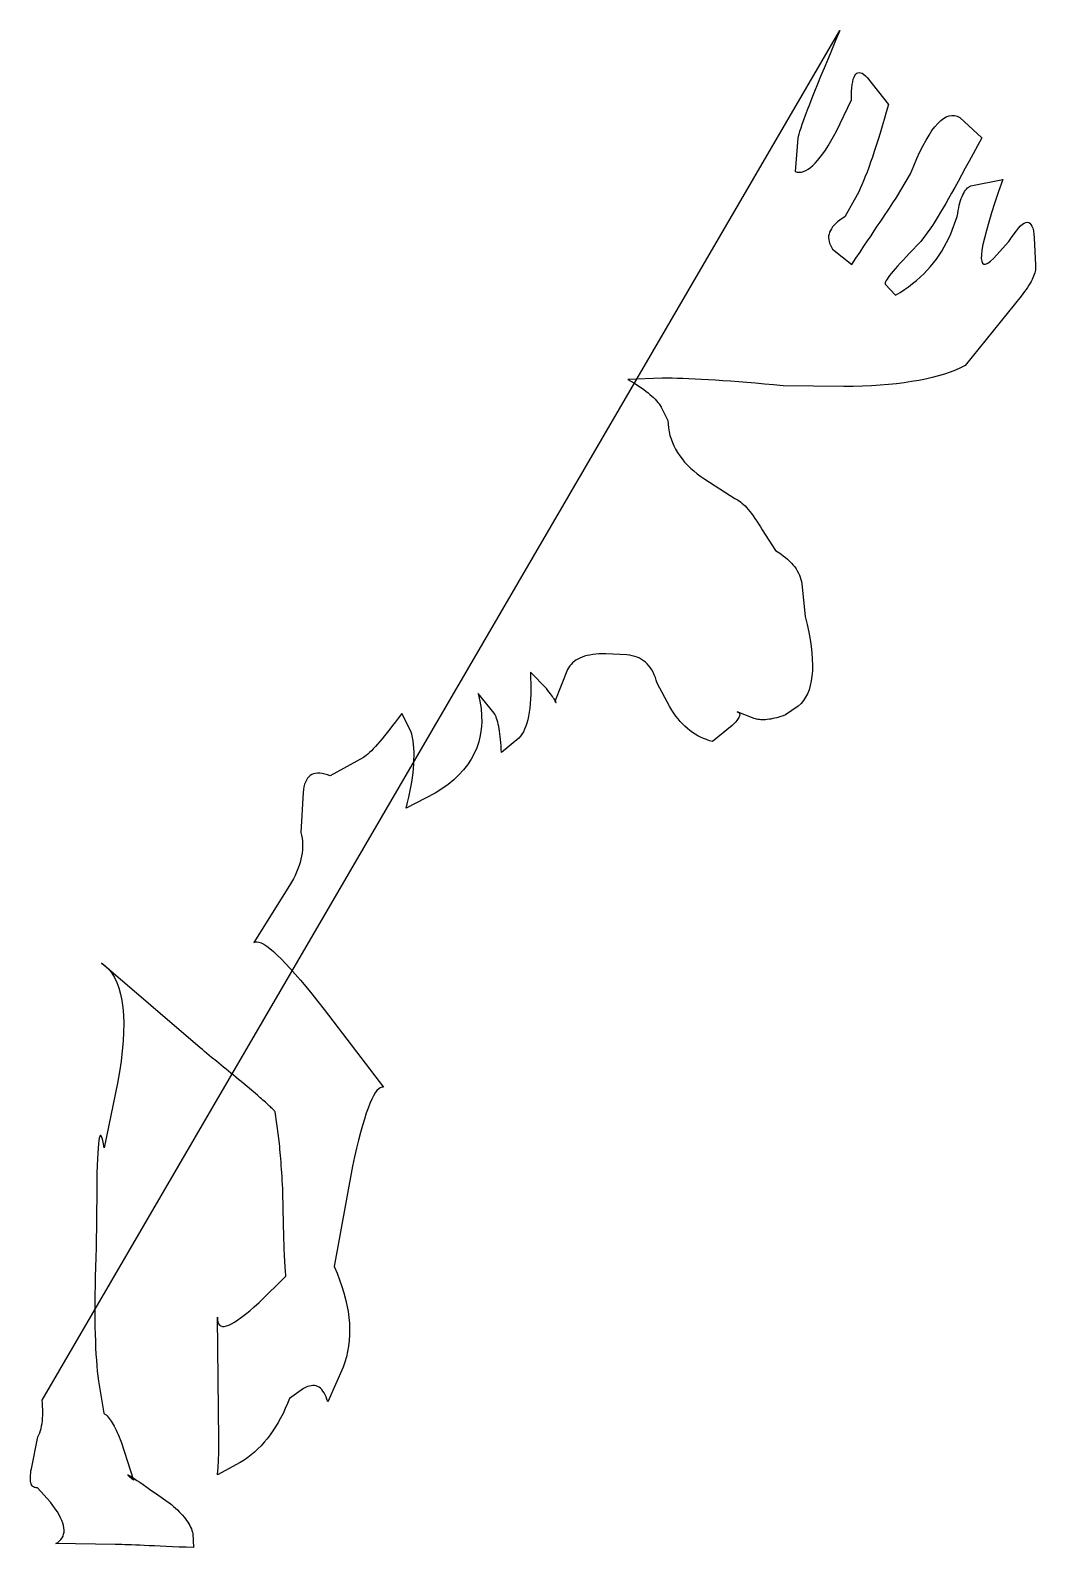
# Model space of a CAD drawing. Extents: x 0 to 100, y 0 to 151.
import ezdxf

# ---------------------------------------------------------------- set-up
doc = ezdxf.new("R2010")
doc.units = 0
doc.layers.get('0').update_dxf_attribs({"linetype": 'CONTINUOUS', "lineweight": 25})

msp = doc.modelspace()

# ---------------------------------------------------------------- linework, layer by layer
msp.add_lwpolyline([(80.3821, 150.686), (79.9526, 149.669), (79.5463, 148.701), (79.1633, 147.783), (78.8036, 146.915), (78.4671, 146.096), (78.1539, 145.327), (77.8639, 144.607), (77.5972, 143.937), (77.3537, 143.317), (77.1335, 142.746), (76.9366, 142.225), (76.7629, 141.754), (76.6125, 141.332), (76.4853, 140.96), (76.3814, 140.637), (76.3007, 140.364), (76.2433, 140.141), (76.2092, 139.968), (75.9468, 136.653), (76.1442, 136.604), (76.347, 136.591), (76.5552, 136.613), (76.7688, 136.672), (76.9878, 136.765), (77.2123, 136.895), (77.4421, 137.06), (77.6774, 137.261), (77.918, 137.498), (78.1641, 137.771), (78.4156, 138.079), (78.6725, 138.423), (78.9348, 138.803), (79.2025, 139.218), (79.4756, 139.669), (79.7542, 140.156), (80.0381, 140.679), (81.5199, 143.784), (81.5244, 144.22), (81.5397, 144.617), (81.5661, 144.977), (81.6033, 145.298), (81.6516, 145.581), (81.7107, 145.826), (81.7808, 146.034), (81.8619, 146.203), (81.9539, 146.333), (82.0569, 146.426), (82.1708, 146.481), (82.2956, 146.498), (82.4314, 146.476), (82.5781, 146.417), (82.7358, 146.319), (82.9045, 146.184), (83.084, 146.01), (85.1877, 143.31), (84.9783, 142.564), (84.7723, 141.845), (84.5697, 141.154), (84.3704, 140.49), (84.1746, 139.853), (83.9821, 139.244), (83.7929, 138.662), (83.6072, 138.107), (83.4248, 137.58), (83.2458, 137.081), (83.0702, 136.609), (82.8979, 136.164), (82.729, 135.747), (82.5635, 135.357), (82.4014, 134.994), (82.2426, 134.659), (82.0872, 134.351), (80.8596, 132.176), (80.6025, 132.01), (80.3677, 131.843), (80.1554, 131.674), (79.9654, 131.504), (79.7978, 131.332), (79.6525, 131.159), (79.5297, 130.985), (79.4292, 130.809), (79.3511, 130.632), (79.2954, 130.453), (79.262, 130.273), (79.2511, 130.091), (79.2625, 129.908), (79.2963, 129.723), (79.3525, 129.537), (79.431, 129.35), (79.5319, 129.161), (79.6552, 128.971), (81.546, 127.433), (81.9705, 128.065), (82.3748, 128.668), (82.7587, 129.24), (83.1222, 129.782), (83.4654, 130.294), (83.7883, 130.776), (84.0908, 131.227), (84.373, 131.649), (84.6349, 132.04), (84.8764, 132.401), (85.0975, 132.732), (85.2983, 133.034), (85.4788, 133.304), (85.639, 133.545), (85.7787, 133.755), (85.8982, 133.936), (85.9973, 134.086), (87.4026, 136.443), (87.7144, 137.226), (88.023, 137.952), (88.3287, 138.622), (88.6313, 139.234), (88.9308, 139.791), (89.2273, 140.29), (89.5208, 140.732), (89.8112, 141.118), (90.0986, 141.447), (90.383, 141.72), (90.6643, 141.935), (90.9425, 142.094), (91.2177, 142.196), (91.4899, 142.242), (91.759, 142.23), (92.0251, 142.162), (92.2882, 142.038), (94.4579, 140.026), (94.0238, 139.212), (93.6068, 138.434), (93.2069, 137.691), (92.824, 136.985), (92.4583, 136.314), (92.1096, 135.679), (91.7779, 135.081), (91.4634, 134.518), (91.1659, 133.991), (90.8854, 133.5), (90.6221, 133.044), (90.3758, 132.625), (90.1466, 132.241), (89.9344, 131.894), (89.7394, 131.582), (89.5613, 131.306), (89.4004, 131.066), (88.4204, 129.722), (88.0173, 129.311), (87.6384, 128.92), (87.2837, 128.55), (86.9532, 128.2), (86.6469, 127.871), (86.3647, 127.563), (86.1068, 127.275), (85.8731, 127.008), (85.6636, 126.762), (85.4783, 126.536), (85.3171, 126.331), (85.1802, 126.146), (85.0675, 125.983), (84.979, 125.839), (84.9146, 125.717), (84.8745, 125.615), (84.8586, 125.533), (84.8668, 125.473), (85.9045, 124.372), (86.3507, 124.647), (86.7814, 124.933), (87.1966, 125.228), (87.5964, 125.535), (87.9806, 125.852), (88.3495, 126.18), (88.7028, 126.518), (89.0407, 126.867), (89.3632, 127.227), (89.6701, 127.597), (89.9616, 127.978), (90.2377, 128.369), (90.4982, 128.771), (90.7433, 129.184), (90.973, 129.607), (91.1871, 130.04), (91.3858, 130.485), (92.033, 132.205), (92.0768, 132.506), (92.1249, 132.791), (92.1775, 133.061), (92.2344, 133.315), (92.2957, 133.555), (92.3614, 133.78), (92.4314, 133.989), (92.5059, 134.184), (92.5847, 134.363), (92.6679, 134.527), (92.7554, 134.676), (92.8474, 134.81), (92.9437, 134.929), (93.0444, 135.032), (93.1495, 135.121), (93.2589, 135.194), (93.3728, 135.252), (96.5557, 135.885), (96.1376, 134.684), (95.7649, 133.574), (95.4377, 132.558), (95.156, 131.634), (94.9197, 130.802), (94.7288, 130.063), (94.5834, 129.416), (94.4835, 128.862), (94.4291, 128.4), (94.42, 128.031), (94.4565, 127.754), (94.5384, 127.569), (94.6657, 127.478), (94.8386, 127.478), (95.0568, 127.571), (95.3206, 127.757), (95.6297, 128.035), (97.1665, 129.714), (97.4237, 130.119), (97.6671, 130.477), (97.8968, 130.786), (98.1128, 131.048), (98.3151, 131.262), (98.5036, 131.428), (98.6785, 131.546), (98.8396, 131.616), (98.987, 131.638), (99.1206, 131.612), (99.2406, 131.538), (99.3468, 131.416), (99.4393, 131.246), (99.518, 131.028), (99.5831, 130.763), (99.6344, 130.449), (99.672, 130.087), (99.787, 127.37), (99.8055, 127.258), (99.8126, 127.139), (99.8082, 127.013), (99.7924, 126.88), (99.7651, 126.74), (99.7264, 126.593), (99.6763, 126.439), (99.6147, 126.278), (99.5417, 126.11), (99.4572, 125.935), (99.3613, 125.752), (99.2539, 125.563), (99.1351, 125.367), (99.0048, 125.163), (98.8631, 124.953), (98.71, 124.735), (98.5454, 124.511), (98.3694, 124.279), (92.8285, 117.409), (92.3537, 117.174), (91.8494, 116.954), (91.3159, 116.746), (90.7529, 116.553), (90.1605, 116.374), (89.5388, 116.209), (88.8877, 116.058), (88.2072, 115.921), (87.4974, 115.798), (86.7581, 115.689), (85.9895, 115.594), (85.1915, 115.513), (84.3641, 115.445), (83.5074, 115.392), (82.6212, 115.353), (81.7057, 115.328), (80.7608, 115.317), (74.742, 115.379), (73.7998, 115.469), (72.8872, 115.553), (72.0041, 115.632), (71.1505, 115.705), (70.3264, 115.772), (69.5318, 115.834), (68.7668, 115.89), (68.0314, 115.94), (67.3254, 115.984), (66.649, 116.023), (66.0021, 116.056), (65.3848, 116.084), (64.797, 116.105), (64.2387, 116.121), (63.7099, 116.131), (63.2107, 116.136), (62.741, 116.135), (59.3331, 116.019), (59.6251, 115.849), (59.9049, 115.681), (60.1723, 115.513), (60.4275, 115.347), (60.6703, 115.181), (60.9009, 115.017), (61.1191, 114.853), (61.3251, 114.691), (61.5187, 114.53), (61.7001, 114.369), (61.8692, 114.21), (62.0259, 114.051), (62.1704, 113.894), (62.3026, 113.737), (62.4225, 113.582), (62.5301, 113.427), (62.6254, 113.274), (63.2902, 111.954), (63.3119, 111.571), (63.355, 111.195), (63.4194, 110.826), (63.5052, 110.463), (63.6124, 110.108), (63.7409, 109.759), (63.8909, 109.417), (64.0622, 109.082), (64.2548, 108.754), (64.4689, 108.433), (64.7043, 108.119), (64.9611, 107.811), (65.2392, 107.511), (65.5388, 107.217), (65.8597, 106.93), (66.2019, 106.651), (66.5656, 106.378), (66.9506, 106.112), (69.947, 104.181), (70.0816, 104.124), (70.2193, 104.05), (70.3603, 103.962), (70.5045, 103.857), (70.6518, 103.737), (70.8024, 103.601), (70.9562, 103.45), (71.1132, 103.283), (71.2734, 103.1), (71.4368, 102.902), (71.6035, 102.688), (71.7733, 102.459), (71.9463, 102.213), (72.1226, 101.952), (72.302, 101.676), (72.4847, 101.384), (72.6706, 101.076), (73.9843, 99.0352), (74.2548, 98.8644), (74.5105, 98.6906), (74.7515, 98.5139), (74.9779, 98.3342), (75.1896, 98.1517), (75.3866, 97.9662), (75.5689, 97.7777), (75.7365, 97.5864), (75.8894, 97.3921), (76.0276, 97.1949), (76.1511, 96.9948), (76.26, 96.7917), (76.3541, 96.5857), (76.4336, 96.3768), (76.4984, 96.165), (76.5485, 95.9502), (76.5838, 95.7325), (76.9301, 92.4675), (77.1206, 91.678), (77.2822, 90.9219), (77.4151, 90.1991), (77.519, 89.5097), (77.5941, 88.8537), (77.6404, 88.231), (77.6579, 87.6417), (77.6464, 87.0858), (77.6062, 86.5633), (77.5371, 86.0742), (77.4392, 85.6184), (77.3124, 85.196), (77.1567, 84.807), (76.9723, 84.4514), (76.7589, 84.1291), (76.5168, 83.8402), (76.2458, 83.5847), (74.9599, 82.703), (74.7359, 82.6234), (74.518, 82.551), (74.3063, 82.4856), (74.1007, 82.4272), (73.9013, 82.3759), (73.708, 82.3317), (73.5208, 82.2945), (73.3397, 82.2643), (73.1648, 82.2413), (72.9961, 82.2252), (72.8334, 82.2162), (72.6769, 82.2143), (72.5266, 82.2194), (72.3824, 82.2316), (72.2443, 82.2508), (72.1123, 82.2771), (71.9865, 82.3104), (71.8668, 82.3508), (70.1752, 83.0095), (70.2512, 82.9811), (70.314, 82.9463), (70.3637, 82.9049), (70.4002, 82.857), (70.4235, 82.8027), (70.4337, 82.7418), (70.4308, 82.6745), (70.4147, 82.6007), (70.3855, 82.5203), (70.3431, 82.4335), (70.2875, 82.3402), (70.2189, 82.2404), (70.137, 82.1341), (70.042, 82.0213), (69.9339, 81.9021), (69.8126, 81.7763), (69.6782, 81.644), (67.7274, 80.0551), (67.422, 80.1427), (67.1237, 80.2447), (66.8325, 80.361), (66.5483, 80.4916), (66.2712, 80.6366), (66.0012, 80.7959), (65.7383, 80.9694), (65.4824, 81.1573), (65.2336, 81.3596), (64.9919, 81.5761), (64.7573, 81.807), (64.5298, 82.0522), (64.3093, 82.3117), (64.0959, 82.5855), (63.8896, 82.8736), (63.6904, 83.1761), (63.4982, 83.4929), (62.2286, 85.8499), (62.1473, 86.1454), (62.0542, 86.4247), (61.9492, 86.6877), (61.8323, 86.9345), (61.7036, 87.165), (61.563, 87.3794), (61.4106, 87.5775), (61.2463, 87.7593), (61.0701, 87.925), (60.882, 88.0744), (60.6821, 88.2076), (60.4704, 88.3245), (60.2467, 88.4252), (60.0112, 88.5097), (59.7639, 88.578), (59.5047, 88.63), (59.2336, 88.6658), (57.1314, 88.7801), (56.7855, 88.7764), (56.4549, 88.7616), (56.1396, 88.7357), (55.8396, 88.6987), (55.5549, 88.6506), (55.2855, 88.5914), (55.0313, 88.5211), (54.7925, 88.4397), (54.5689, 88.3472), (54.3606, 88.2436), (54.1676, 88.1289), (53.9899, 88.0031), (53.8275, 87.8662), (53.6804, 87.7182), (53.5486, 87.5591), (53.432, 87.3889), (53.3308, 87.2076), (52.0633, 84.036), (52.1146, 83.9911), (52.1544, 83.96), (52.1828, 83.9426), (52.1996, 83.9388), (52.205, 83.9488), (52.199, 83.9724), (52.1814, 84.0098), (52.1523, 84.0608), (52.1118, 84.1256), (52.0598, 84.204), (51.9963, 84.2962), (51.9213, 84.402), (51.8349, 84.5215), (51.7369, 84.6548), (51.6275, 84.8017), (51.5066, 84.9623), (51.3742, 85.1366), (51.2304, 85.3247), (49.6434, 86.9481), (49.6716, 86.3646), (49.6877, 85.8058), (49.6919, 85.2717), (49.6841, 84.7624), (49.6644, 84.2777), (49.6326, 83.8178), (49.5889, 83.3825), (49.5332, 82.972), (49.4655, 82.5862), (49.3859, 82.2251), (49.2943, 81.8886), (49.1906, 81.5769), (49.075, 81.2899), (48.9475, 81.0277), (48.8079, 80.7901), (48.6564, 80.5772), (48.4929, 80.389), (46.7682, 78.9654), (46.7515, 79.3124), (46.7315, 79.6449), (46.7082, 79.9628), (46.6817, 80.2662), (46.6518, 80.555), (46.6187, 80.8293), (46.5822, 81.089), (46.5425, 81.3342), (46.4995, 81.5648), (46.4533, 81.7809), (46.4037, 81.9824), (46.3509, 82.1694), (46.2947, 82.3418), (46.2353, 82.4997), (46.1726, 82.643), (46.1067, 82.7718), (46.0374, 82.886), (44.4708, 84.8174), (44.6339, 84.0726), (44.7453, 83.3483), (44.8048, 82.6445), (44.8125, 81.9612), (44.7684, 81.2984), (44.6725, 80.6561), (44.5247, 80.0343), (44.3251, 79.433), (44.0737, 78.8522), (43.7705, 78.2918), (43.4155, 77.752), (43.0086, 77.2326), (42.55, 76.7338), (42.0395, 76.2554), (41.4771, 75.7976), (40.863, 75.3602), (40.197, 74.9433), (37.3106, 73.4556), (37.4465, 73.9936), (37.5695, 74.518), (37.6797, 75.0291), (37.777, 75.5267), (37.8615, 76.0109), (37.9331, 76.4816), (37.9919, 76.9389), (38.0378, 77.3827), (38.0708, 77.8131), (38.091, 78.23), (38.0983, 78.6336), (38.0928, 79.0236), (38.0744, 79.4002), (38.0432, 79.7634), (37.9991, 80.1132), (37.9421, 80.4495), (37.8723, 80.7723), (37.7897, 81.0817), (36.8667, 82.8386), (36.5569, 82.4194), (36.2579, 82.0205), (35.9697, 81.6418), (35.6923, 81.2835), (35.4257, 80.9453), (35.1699, 80.6274), (34.9249, 80.3298), (34.6908, 80.0524), (34.4674, 79.7953), (34.2549, 79.5584), (34.0531, 79.3418), (33.8622, 79.1454), (33.6821, 78.9693), (33.5127, 78.8135), (33.3542, 78.6778), (33.2065, 78.5625), (33.0696, 78.4674), (29.7717, 76.6483), (29.4903, 76.7521), (29.2242, 76.8306), (28.9734, 76.884), (28.738, 76.9122), (28.5179, 76.9153), (28.313, 76.8931), (28.1235, 76.8458), (27.9493, 76.7733), (27.7904, 76.6756), (27.6469, 76.5527), (27.5186, 76.4047), (27.4057, 76.2315), (27.308, 76.0331), (27.2257, 75.8095), (27.1587, 75.5607), (27.107, 75.2868), (27.0706, 74.9877), (26.8694, 71.0322), (26.9328, 70.7509), (26.9799, 70.4659), (27.0109, 70.1772), (27.0256, 69.8849), (27.024, 69.5889), (27.0063, 69.2892), (26.9723, 68.9859), (26.9221, 68.6789), (26.8556, 68.3682), (26.773, 68.0538), (26.6741, 67.7358), (26.5589, 67.4142), (26.4276, 67.0888), (26.28, 66.7598), (26.1162, 66.4271), (25.9361, 66.0908), (25.7398, 65.7508), (22.1806, 60.0841), (22.3235, 60.154), (22.4954, 60.1723), (22.6961, 60.139), (22.9257, 60.0541), (23.1843, 59.9176), (23.4717, 59.7295), (23.788, 59.4898), (24.1332, 59.1984), (24.5073, 58.8555), (24.9103, 58.461), (25.3422, 58.0148), (25.803, 57.5171), (26.2927, 56.9677), (26.8113, 56.3668), (27.3588, 55.7142), (27.9352, 55.01), (28.5404, 54.2543), (29.1746, 53.4469), (35.0667, 45.7349), (34.9086, 45.7356), (34.7475, 45.6784), (34.5834, 45.5633), (34.4164, 45.3903), (34.2465, 45.1595), (34.0736, 44.8708), (33.8977, 44.5242), (33.7189, 44.1198), (33.5372, 43.6575), (33.3524, 43.1374), (33.1648, 42.5593), (32.9741, 41.9234), (32.7806, 41.2297), (32.584, 40.478), (32.3845, 39.6685), (32.1821, 38.8011), (31.9767, 37.8759), (30.1713, 27.9144), (30.4529, 27.2486), (30.7058, 26.5925), (30.9299, 25.9462), (31.1253, 25.3097), (31.292, 24.683), (31.4299, 24.0661), (31.539, 23.459), (31.6195, 22.8616), (31.6711, 22.2741), (31.6941, 21.6963), (31.6882, 21.1283), (31.6537, 20.5701), (31.5904, 20.0217), (31.4983, 19.4831), (31.3775, 18.9543), (31.228, 18.4352), (31.0497, 17.926), (29.5294, 14.4788), (29.4473, 14.7393), (29.3579, 14.977), (29.261, 15.1918), (29.1568, 15.3839), (29.0451, 15.5532), (28.9261, 15.6997), (28.7996, 15.8234), (28.6658, 15.9243), (28.5246, 16.0024), (28.3759, 16.0577), (28.2199, 16.0902), (28.0565, 16.0999), (27.8857, 16.0868), (27.7075, 16.0509), (27.5219, 15.9922), (27.3289, 15.9107), (27.1285, 15.8064), (25.7253, 14.8177), (25.523, 14.3045), (25.3101, 13.8085), (25.0865, 13.33), (24.8524, 12.8688), (24.6077, 12.4249), (24.3523, 11.9985), (24.0864, 11.5893), (23.8099, 11.1976), (23.5227, 10.8232), (23.225, 10.4662), (22.9166, 10.1265), (22.5977, 9.8042), (22.2681, 9.4993), (21.9279, 9.2117), (21.5772, 8.9415), (21.2158, 8.6886), (20.8438, 8.4531), (18.5709, 7.2169), (18.5884, 7.37), (18.6048, 7.5275), (18.62, 7.6894), (18.6342, 7.8557), (18.6472, 8.0263), (18.6591, 8.2013), (18.6699, 8.3806), (18.6796, 8.5644), (18.6881, 8.7525), (18.6955, 8.9449), (18.7018, 9.1417), (18.707, 9.3429), (18.7111, 9.5485), (18.714, 9.7584), (18.7158, 9.9727), (18.7165, 10.1914), (18.7161, 10.4144), (18.7145, 10.6418), (18.5766, 22.8801), (18.5844, 22.6203), (18.6217, 22.4037), (18.6883, 22.2305), (18.7843, 22.1006), (18.9097, 22.014), (19.0645, 21.9708), (19.2487, 21.9708), (19.4622, 22.0142), (19.7051, 22.1009), (19.9774, 22.2309), (20.2791, 22.4042), (20.6101, 22.6209), (20.9706, 22.8809), (21.3604, 23.1841), (21.7796, 23.5307), (22.2281, 23.9207), (22.7061, 24.3539), (25.3802, 26.967), (25.3607, 27.1514), (25.3419, 27.351), (25.3237, 27.5659), (25.3062, 27.7961), (25.2893, 28.0415), (25.273, 28.3022), (25.2574, 28.5782), (25.2425, 28.8694), (25.2282, 29.1759), (25.2146, 29.4976), (25.2016, 29.8346), (25.1892, 30.1869), (25.1775, 30.5544), (25.1665, 30.9372), (25.1561, 31.3353), (25.1463, 31.7486), (25.1372, 32.1771), (25.076, 35.2589), (25.0555, 35.6712), (25.0343, 36.0734), (25.0123, 36.4655), (24.9897, 36.8476), (24.9665, 37.2196), (24.9425, 37.5816), (24.9178, 37.9335), (24.8925, 38.2753), (24.8665, 38.6071), (24.8397, 38.9289), (24.8123, 39.2405), (24.7842, 39.5422), (24.7554, 39.8337), (24.726, 40.1152), (24.6958, 40.3867), (24.665, 40.6481), (24.6334, 40.8994), (24.3037, 43.2839), (24.2551, 43.3407), (24.2007, 43.4016), (24.1405, 43.4666), (24.0745, 43.5357), (24.0027, 43.6089), (23.9251, 43.6863), (23.8417, 43.7677), (23.7525, 43.8532), (23.6575, 43.9428), (23.5567, 44.0365), (23.45, 44.1343), (23.3376, 44.2362), (23.2194, 44.3422), (23.0953, 44.4523), (22.9655, 44.5665), (22.8299, 44.6848), (22.6884, 44.8072), (22.5412, 44.9337), (20.9231, 46.3046), (20.6694, 46.5075), (20.4174, 46.7098), (20.1672, 46.9112), (19.9188, 47.112), (19.6721, 47.312), (19.4272, 47.5113), (19.1841, 47.7098), (18.9428, 47.9076), (18.7032, 48.1046), (18.4654, 48.3009), (18.2293, 48.4965), (17.995, 48.6913), (17.7625, 48.8854), (17.5318, 49.0788), (17.3028, 49.2714), (17.0756, 49.4633), (16.8501, 49.6544), (7.0575, 58.0576), (7.4363, 57.7763), (7.7794, 57.4423), (8.0869, 57.0558), (8.3588, 56.6166), (8.5952, 56.1249), (8.7959, 55.5805), (8.961, 54.9836), (9.0905, 54.3341), (9.1844, 53.6319), (9.2427, 52.8772), (9.2654, 52.0699), (9.2524, 51.21), (9.2039, 50.2975), (9.1198, 49.3323), (9.0001, 48.3146), (8.8447, 47.2443), (8.6538, 46.1214), (7.3352, 39.692), (7.26, 40.102), (7.1886, 40.4296), (7.121, 40.675), (7.0574, 40.8381), (6.9977, 40.9189), (6.9419, 40.9174), (6.89, 40.8337), (6.8419, 40.6677), (6.7978, 40.4193), (6.7576, 40.0887), (6.7212, 39.6759), (6.6888, 39.1807), (6.6602, 38.6033), (6.6355, 37.9435), (6.6148, 37.2015), (6.5979, 36.3772), (6.5849, 35.4707), (6.5338, 29.8085), (6.4983, 28.8108), (6.4684, 27.8437), (6.4443, 26.9072), (6.4258, 26.0015), (6.413, 25.1263), (6.4058, 24.2818), (6.4044, 23.4679), (6.4086, 22.6847), (6.4185, 21.9321), (6.4341, 21.2101), (6.4554, 20.5188), (6.4823, 19.8581), (6.5149, 19.2281), (6.5532, 18.6287), (6.5972, 18.0599), (6.6468, 17.5218), (6.7022, 17.0144), (6.7632, 16.5375), (7.3008, 13.3548), (7.4078, 13.2723), (7.514, 13.1792), (7.6194, 13.0754), (7.724, 12.9609), (7.8279, 12.8357), (7.9309, 12.6998), (8.0331, 12.5533), (8.1346, 12.3961), (8.2353, 12.2282), (8.3351, 12.0496), (8.4342, 11.8603), (8.5325, 11.6604), (8.63, 11.4498), (8.7268, 11.2285), (8.8227, 10.9965), (8.9178, 10.7538), (9.0122, 10.5005), (10.2474, 6.7164), (10.0496, 6.8775), (9.8925, 7.0087), (9.7762, 7.1103), (9.7007, 7.182), (9.6659, 7.224), (9.6718, 7.2363), (9.7185, 7.2188), (9.8059, 7.1716), (9.9341, 7.0946), (10.103, 6.9879), (10.3127, 6.8515), (10.5631, 6.6852), (10.8542, 6.4893), (11.1861, 6.2635), (11.5588, 6.0081), (11.9722, 5.7229), (12.4264, 5.4079), (14.0098, 4.2867), (14.2199, 4.1034), (14.4193, 3.9217), (14.6082, 3.7417), (14.7865, 3.5633), (14.9542, 3.3866), (15.1113, 3.2115), (15.2578, 3.038), (15.3937, 2.8662), (15.519, 2.6961), (15.6337, 2.5276), (15.7379, 2.3607), (15.8314, 2.1955), (15.9144, 2.0319), (15.9868, 1.8699), (16.0486, 1.7096), (16.0998, 1.5509), (16.1404, 1.3939), (16.1886, 0), (15.4604, 0.033), (14.7662, 0.0641), (14.1059, 0.0935), (13.4796, 0.1211), (12.8872, 0.1468), (12.3287, 0.1708), (11.8042, 0.193), (11.3136, 0.2134), (10.8569, 0.232), (10.4342, 0.2488), (10.0454, 0.2638), (9.6905, 0.277), (9.3696, 0.2884), (9.0827, 0.298), (8.8296, 0.3059), (8.6105, 0.3119), (8.4253, 0.3161), (2.517, 0.3978), (2.7159, 0.5245), (2.8879, 0.6631), (3.0331, 0.8136), (3.1514, 0.9761), (3.2428, 1.1505), (3.3074, 1.3369), (3.3452, 1.5351), (3.356, 1.7453), (3.34, 1.9674), (3.2972, 2.2015), (3.2275, 2.4474), (3.1309, 2.7053), (3.0075, 2.9751), (2.8572, 3.2569), (2.6801, 3.5506), (2.4761, 3.8562), (2.2452, 4.1737), (1.9875, 4.5032), (0.6934, 5.9547), (0.5854, 5.9512), (0.4866, 5.9621), (0.3968, 5.9872), (0.3162, 6.0267), (0.2448, 6.0804), (0.1824, 6.1485), (0.1292, 6.2309), (0.0851, 6.3275), (0.0501, 6.4385), (0.0243, 6.5638), (0.0076, 6.7034), (0, 6.8573), (0.0016, 7.0255), (0.0122, 7.2081), (0.032, 7.4049), (0.0609, 7.616), (0.099, 7.8415), (0.7514, 10.992), (0.8439, 11.192), (0.9267, 11.4013), (0.9998, 11.62), (1.0631, 11.848), (1.1168, 12.0854), (1.1607, 12.3322), (1.1949, 12.5883), (1.2195, 12.8537), (1.2343, 13.1285), (1.2393, 13.4127), (1.2347, 13.7062), (1.2204, 14.0091), (1.1963, 14.3213), (1.1626, 14.6429)], close=True)

doc.saveas('drawing.dxf')
